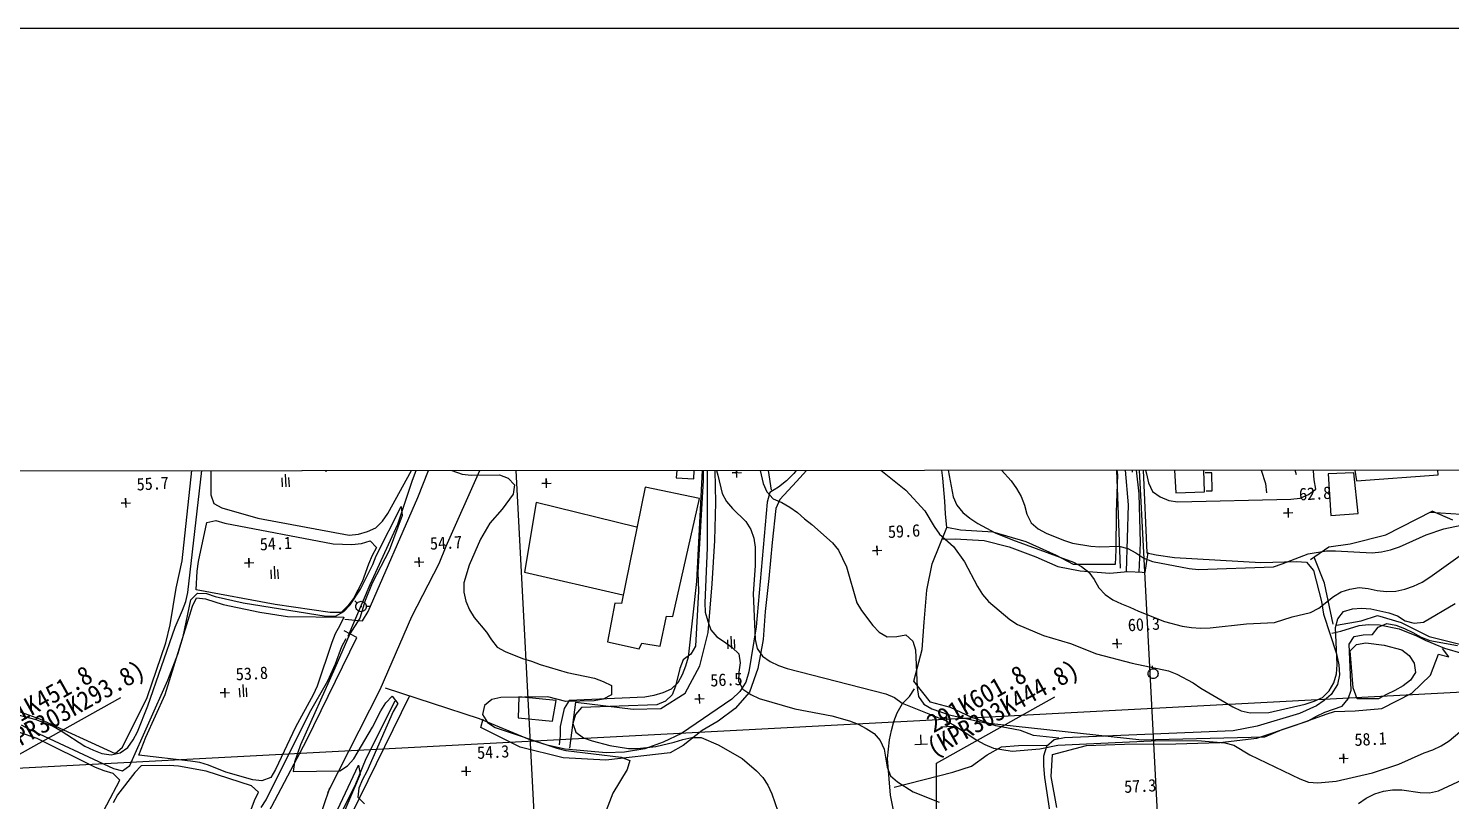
# Model space of a CAD drawing. Header units: millimetres. Extents: x 6886 to 7682, y 1103 to 1810.
# Drawn here: x 7223.5 to 7451.9, y 1495 to 1619.1 of the extents above; entities that cross this region are included whole.
import ezdxf
from ezdxf.xclip import XClip

# ---------------------------------------------------------------- set-up
doc = ezdxf.new("R2010")
doc.units = ezdxf.units.MM
doc.header["$LTSCALE"] = 10
doc.header["$MEASUREMENT"] = 0
doc.header["$XCLIPFRAME"] = 2
doc.layers.add('TX-PAPR', color=2, linetype='Continuous', plot=False)
doc.layers.add('TZ-BASE', color=253, linetype='Continuous')
doc.styles.add('GR', font='GulimChe.ttf')
doc.styles.add('GUL', font='GulimChe.ttf')

# ---------------------------------------------------------------- blocks, each defined once
blk = doc.blocks.new('JD-XHXDCHG6CH')
at = {"layer": 'TZ-BASE', "flags": 128}
for points in [[(251.87, 87.38), (251.87, 103.08), (270.87, 113.71)], [(401.9, 87.46), (401.9, 103.16), (420.9, 113.78)]]:
    blk.add_lwpolyline(points, dxfattribs=at)
at = {"layer": 'TZ-BASE', "style": 'GR'}
for s, p in [('(KPR303K293.8)', (251.37, 103.95)), ('(KPR303K444.8)', (401.4, 104.02)), ('291K451.8', (251.37, 107.85)), ('291K601.8', (401.4, 107.93))]:
    blk.add_text(s, height=3, rotation=29.2159, dxfattribs=at).set_placement(p)
blk = doc.blocks.new('JD-4F4DFDFGR14')
at = {"layer": 'TZ-BASE'}
for p, q in [((330.95, 139.22), (349.4, -210.64)), ((431.09, 139.18), (449.54, -210.69)), ((431.37, 98.83, -20.64), (434.44, 71.45, -20.64)), ((430.42, 96.3, -20.64), (432.73, 69.68, -20.64)), ((318.62, 70.85, -31.48), (325.07, 87.54, -31.48)), ((281.67, 55.56, -29.64), (284.74, 82.64, -29.64)), ((362.93, 73.81, -28.71), (363.39, 84.08, -28.71)), ((375.4, 72, -23.64), (373.84, 82.5, -23.64)), ((280.72, 60.68, -29.64), (283, 81.75, -29.64)), ((323.14, 63, -31.64), (331.02, 80.76, -31.64)), ((364.57, 80.93, -28.64), (363.35, 57.34, -28.64)), ((430.19, 80.39, -21.11), (431.01, 74.48, -21.11)), ((434.86, 81.57, -19.64), (435.72, 61.97, -19.64)), ((317.75, 73.62, -31.64), (319.34, 77.79, -31.64)), ((365.52, 78.7, -26.64), (366.79, 74.43, -26.64)), ((382.2, 78.74, -19.64), (379, 74.71, -19.64)), ((434.31, 78.85, -21.64), (435.67, 74.63, -21.64)), ((440.03, 77.81, -18.31), (440.37, 71.59, -18.31)), ((444.98, 71.73, -18.31), (444.73, 78.15, -18.31)), ((468.62, 78.17, -18.21), (469.41, 73.53, -18.21)), ((482.52, 74.48, -18.21), (482.25, 78.5, -18.21)), ((285.35, 75.74, -29.64), (285.34, 71.28, -29.64)), ((303.89, 74.94, -30.25), (303.81, 76.44, -30.25)), ((313.8, 68.25, -29.64), (318.07, 76.03, -29.64)), ((322.89, 75.55, -29.64), (325.72, 74.61, -29.64)), ((360.23, 75.45, -28.71), (360.08, 73.97, -28.71)), ((364.42, 76.51, -28.64), (364.41, 73.57, -28.64)), ((365.07, 76.14, -27.64), (365.09, 62.75, -27.64)), ((369.86, 74.07, -26.58), (369.78, 75.57, -26.58)), ((369.78, 75.57, -26.58), (369.82, 74.82, -26.58)), ((373.41, 76.01, -25.64), (374.09, 73.09, -25.64)), ((381.7, 75.93, -21.69), (379.43, 73.4, -21.69)), ((391.15, 76.66, -24.64), (396.99, 71.99, -24.64)), ((402.96, 73.95, -21.11), (402.52, 77.22, -21.11)), ((403.46, 76.81, -23.64), (404.58, 70.95, -23.64)), ((410.92, 76.84, -22.64), (413.92, 73.5, -22.64)), ((431.48, 59.49, -21.64), (430.83, 76.93, -21.64)), ((433.42, 74.89, -21.87), (433.34, 76.39, -21.87)), ((453.44, 77.35, -17.64), (454.75, 73.07, -17.64)), ((459.76, 74.46, -20.64), (459.27, 76.01, -20.64)), ((462.49, 75.13, -21.64), (462.64, 76.61, -21.64)), ((296.75, 73.97, -31.65), (296.83, 72.53, -31.65)), ((297.31, 74.57, -31.65), (297.41, 72.56, -31.65)), ((297.98, 72.56, -31.65), (297.9, 74.03, -31.65)), ((315.37, 66.53, -31.64), (317.75, 73.62, -31.64)), ((325.72, 74.61, -29.64), (327.19, 74.41, -29.64)), ((327.19, 74.41, -29.64), (331.71, 74.5, -29.64)), ((331.71, 74.5, -29.64), (333.1, 73.96, -29.64)), ((333.1, 73.96, -29.64), (334.11, 72.86, -29.64)), ((338.51, 73.08, -29.35), (340, 73.16, -29.35)), ((339.26, 73.12, -29.35), (338.51, 73.08, -29.35)), ((339.29, 72.37, -29.35), (339.22, 73.87, -29.35)), ((339.22, 73.87, -29.35), (339.26, 73.12, -29.35)), ((360.08, 73.97, -28.71), (362.93, 73.81, -28.71)), ((364.41, 73.57, -28.64), (363.6, 58.82, -28.64)), ((366.48, 70.05, -28.31), (366.37, 75.3, -28.31)), ((366.79, 74.43, -26.64), (367.47, 71.5, -26.64)), ((369.07, 74.78, -26.58), (370.57, 74.86, -26.58)), ((369.82, 74.82, -26.58), (369.07, 74.78, -26.58)), ((377.81, 73.5, -19.64), (376.51, 72.48, -19.64)), ((379.43, 73.4, -21.69), (376.77, 70.52, -21.69)), ((379, 74.71, -19.64), (377.81, 73.5, -19.64)), ((403.28, 70.23, -21.11), (402.96, 73.95, -21.11)), ((413.92, 73.5, -22.64), (414.79, 72.3, -22.64)), ((431.01, 74.48, -21.11), (430.76, 68.49, -21.11)), ((435.67, 74.63, -21.64), (436, 73.17, -21.64)), ((436, 73.17, -21.64), (436.64, 71.81, -21.64)), ((446.16, 74.81, -18.38), (445.08, 74.78, -18.38)), ((446.2, 71.92, -18.38), (446.16, 74.81, -18.38)), ((462.58, 73.66, -21.64), (462.49, 75.13, -21.64)), ((462.87, 72.2, -21.64), (462.58, 73.66, -21.64)), ((468.97, 74.79, -18.87), (464.86, 74.62, -18.87)), ((464.86, 74.62, -18.87), (465.26, 67.96, -18.87)), ((469.67, 68.24, -18.87), (468.97, 74.79, -18.87)), ((469.41, 73.53, -18.21), (482.52, 74.48, -18.21)), ((285.34, 71.28, -29.64), (285.83, 69.87, -29.64)), ((310.61, 52.54, -31.48), (318.62, 70.85, -31.48)), ((333.91, 71.38, -29.64), (332.12, 68.97, -29.64)), ((334.11, 72.86, -29.64), (333.91, 71.38, -29.64)), ((355.12, 72.49, -23.61), (351.29, 53.82, -23.61)), ((363.82, 70.65, -23.61), (355.12, 72.49, -23.61)), ((367.47, 71.5, -26.64), (368.2, 70.2, -26.64)), ((374.09, 73.09, -25.64), (374.67, 71.73, -25.64)), ((374.67, 71.73, -25.64), (375.69, 70.63, -25.64)), ((375.17, 71.65, -19.64), (374.73, 70.06, -19.64)), ((376.51, 72.48, -19.64), (375.17, 71.65, -19.64)), ((396.99, 71.99, -24.64), (400.04, 68.7, -24.64)), ((404.58, 70.95, -23.64), (405.16, 69.6, -23.64)), ((414.79, 72.3, -22.64), (415.52, 71, -22.64)), ((415.52, 71, -22.64), (416.05, 69.6, -22.64)), ((434.44, 71.45, -20.64), (434.64, 63.56, -20.64)), ((436.64, 71.81, -21.64), (437.84, 70.92, -21.64)), ((437.84, 70.92, -21.64), (439.24, 70.33, -21.64)), ((440.37, 71.59, -18.31), (444.98, 71.73, -18.31)), ((445.22, 71.89, -18.38), (446.2, 71.92, -18.38)), ((454.75, 73.07, -17.64), (454.94, 71.6, -17.64)), ((460.32, 70.74, -21.64), (461.67, 71.33, -21.64)), ((461.67, 71.33, -21.64), (462.87, 72.2, -21.64)), ((270.95, 69.93, -28.98), (272.45, 70, -28.98)), ((271.7, 69.96, -28.98), (270.95, 69.93, -28.98)), ((271.74, 69.22, -28.98), (271.66, 70.71, -28.98)), ((271.66, 70.71, -28.98), (271.7, 69.96, -28.98)), ((285.83, 69.87, -29.64), (287.13, 69.17, -29.64)), ((287.13, 69.17, -29.64), (292.87, 67.54, -29.64)), ((311.9, 61.47, -30.64), (315.92, 69.39, -30.64)), ((315.92, 69.39, -30.64), (316.06, 67.93, -30.64)), ((332.12, 68.97, -29.64), (330.18, 66.7, -29.64)), ((337.59, 70.03, -22.33), (335.73, 58.83, -22.33)), ((353.71, 66.07, -22.33), (337.59, 70.03, -22.33)), ((359.55, 51.73, -23.61), (363.82, 70.65, -23.61)), ((366.33, 63.91, -28.31), (366.48, 70.05, -28.31)), ((368.2, 70.2, -26.64), (369.16, 69.06, -26.64)), ((369.16, 69.06, -26.64), (371.29, 66.96, -26.64)), ((374.73, 70.06, -19.64), (372.95, 50.04, -19.64)), ((376.13, 69.08, -21.69), (375.52, 63.61, -21.69)), ((375.69, 70.63, -25.64), (377.08, 70.04, -25.64)), ((376.77, 70.52, -21.69), (376.13, 69.08, -21.69)), ((377.08, 70.04, -25.64), (378.38, 69.3, -25.64)), ((378.38, 69.3, -25.64), (379.59, 68.4, -25.64)), ((400.04, 68.7, -24.64), (401.54, 66.15, -24.64)), ((403.39, 68.22, -21.11), (403.28, 70.23, -21.11)), ((405.16, 69.6, -23.64), (406.13, 68.45, -23.64)), ((416.05, 69.6, -22.64), (416.44, 68.14, -22.64)), ((432.73, 69.68, -20.64), (432.38, 58.97, -20.64)), ((439.24, 70.33, -21.64), (440.71, 70.13, -21.64)), ((440.71, 70.13, -21.64), (458.85, 70.55, -21.64)), ((458.47, 67.63, -21.82), (458.39, 69.13, -21.82)), ((458.39, 69.13, -21.82), (458.43, 68.38, -21.82)), ((458.85, 70.55, -21.64), (460.32, 70.74, -21.64)), ((474.09, 64.85, -21.84), (481.53, 68.66, -21.84)), ((484.86, 67.2, -24.02), (481.53, 68.66, -24.02)), ((283.38, 60.57, -30.64), (284.7, 66.84, -30.64)), ((284.7, 66.84, -30.64), (286.16, 67.13, -30.64)), ((286.16, 67.13, -30.64), (287.6, 66.69, -30.64)), ((287.6, 66.69, -30.64), (305.02, 63.41, -30.64)), ((292.87, 67.54, -29.64), (307.58, 64.76, -29.64)), ((310.92, 56.87, -31.64), (315.37, 66.53, -31.64)), ((311.86, 65.98, -29.64), (312.9, 67.04, -29.64)), ((312.9, 67.04, -29.64), (313.8, 68.25, -29.64)), ((316.06, 67.93, -30.64), (313.98, 62.32, -30.64)), ((330.18, 66.7, -29.64), (329.39, 65.45, -29.64)), ((371.29, 66.96, -26.64), (372.07, 65.71, -26.64)), ((379.59, 68.4, -25.64), (380.7, 67.41, -25.64)), ((380.7, 67.41, -25.64), (381.9, 66.51, -25.64)), ((381.9, 66.51, -25.64), (385.23, 63.53, -25.64)), ((403.6, 66.02, -21.11), (403.39, 68.22, -21.11)), ((406.13, 68.45, -23.64), (407.29, 67.51, -23.64)), ((407.29, 67.51, -23.64), (408.54, 66.66, -23.64)), ((408.54, 66.66, -23.64), (411.33, 65.18, -23.64)), ((416.44, 68.14, -22.64), (417.12, 66.78, -22.64)), ((417.12, 66.78, -22.64), (418.23, 65.79, -22.64)), ((430.76, 68.49, -21.11), (430.7, 62.4, -21.11)), ((457.68, 68.34, -21.82), (459.18, 68.42, -21.82)), ((458.43, 68.38, -21.82), (457.68, 68.34, -21.82)), ((465.26, 67.96, -18.87), (469.67, 68.24, -18.87)), ((481.24, 68.46, -21.64), (499.68, 67.32, -21.64)), ((483.39, 65.78, -22.64), (489.23, 67.04, -22.64)), ((307.58, 64.76, -29.64), (309.04, 64.96, -29.64)), ((309.04, 64.96, -29.64), (310.5, 65.35, -29.64)), ((310.5, 65.35, -29.64), (311.86, 65.98, -29.64)), ((328.69, 64.15, -29.64), (326.86, 59.97, -29.64)), ((329.39, 65.45, -29.64), (328.69, 64.15, -29.64)), ((372.07, 65.71, -26.64), (372.55, 64.31, -26.64)), ((372.55, 64.31, -26.64), (372.79, 62.84, -26.64)), ((401.24, 60.15, -25.35), (403.6, 66.02, -25.35)), ((401.54, 66.15, -24.64), (402.41, 64.95, -24.64)), ((402.41, 64.95, -24.64), (404.63, 62.96, -24.64)), ((402.83, 64.13, -24.19), (404.89, 64.19, -24.19)), ((405.78, 65.59, -21.11), (403.6, 66.02, -21.11)), ((404.89, 64.19, -24.19), (409.56, 63.95, -24.19)), ((411.04, 65.27, -21.11), (405.78, 65.59, -21.11)), ((416.33, 63.72, -21.11), (411.04, 65.27, -21.11)), ((411.33, 65.18, -23.64), (414.12, 64.04, -23.64)), ((414.12, 64.04, -23.64), (423.9, 60.42, -23.64)), ((418.23, 65.79, -22.64), (419.53, 65.09, -22.64)), ((419.53, 65.09, -22.64), (422.31, 63.96, -22.64)), ((468.35, 63.39, -21.84), (474.09, 64.85, -21.84)), ((476.27, 62.9, -22.64), (480.57, 64.86, -22.64)), ((480.57, 64.86, -22.64), (483.39, 65.78, -22.64)), ((305.02, 63.41, -30.64), (307.97, 63.3, -30.64)), ((307.97, 63.3, -30.64), (309.53, 63.45, -30.64)), ((309.53, 63.45, -30.64), (310.94, 63.89, -30.64)), ((310.94, 63.89, -30.64), (311.96, 62.79, -30.64)), ((313.98, 62.32, -30.64), (311.25, 57.08, -30.64)), ((311.96, 62.79, -30.64), (311.26, 61.5, -30.64)), ((322.05, 60.21, -31.64), (323.14, 63, -31.64)), ((365.09, 62.75, -27.64), (364.69, 53.9, -27.64)), ((365.86, 56.98, -28.31), (366.33, 63.91, -28.31)), ((372.79, 62.84, -26.64), (372.79, 59.85, -26.64)), ((375.52, 63.61, -21.69), (375.01, 57.81, -21.69)), ((385.23, 63.53, -25.64), (386.2, 62.38, -25.64)), ((386.2, 62.38, -25.64), (387.47, 59.67, -25.64)), ((391.64, 62.29, -25.08), (393.14, 62.37, -25.08)), ((392.39, 62.33, -25.08), (391.64, 62.29, -25.08)), ((392.43, 61.58, -25.08), (392.35, 63.08, -25.08)), ((392.35, 63.08, -25.08), (392.39, 62.33, -25.08)), ((404.63, 62.96, -24.64), (406.43, 60.51, -24.64)), ((409.56, 63.95, -24.19), (413.61, 62.9, -24.19)), ((413.61, 62.9, -24.19), (417.88, 61.31, -24.19)), ((421.21, 61.52, -21.11), (416.33, 63.72, -21.11)), ((422.31, 63.96, -22.64), (423.75, 63.51, -22.64)), ((423.75, 63.51, -22.64), (426.71, 63.01, -22.64)), ((426.71, 63.01, -22.64), (428.18, 62.91, -22.64)), ((428.18, 62.91, -22.64), (431.22, 63.01, -22.64)), ((430.7, 62.4, -21.11), (430.63, 60.05, -21.11)), ((431.22, 63.01, -22.64), (432.66, 62.66, -22.64)), ((432.66, 62.66, -22.64), (433.95, 61.92, -22.64)), ((433.95, 61.92, -22.64), (435.21, 61.07, -22.64)), ((434.64, 63.56, -20.64), (434.44, 58.84, -20.64)), ((435.43, 58.78, -24.19), (435.92, 61.98, -24.19)), ((435.72, 61.97, -19.64), (437.2, 61.63, -19.64)), ((457.46, 60.15, -22.64), (461.63, 61.76, -22.64)), ((461.63, 61.76, -22.64), (464.56, 62.24, -22.64)), ((462, 60.89, -21.84), (464.93, 62.89, -21.84)), ((464.56, 62.24, -22.64), (466.03, 62.24, -22.64)), ((464.93, 62.89, -21.84), (468.35, 63.39, -21.84)), ((466.03, 62.24, -22.64), (471.93, 61.93, -22.64)), ((471.93, 61.93, -22.64), (473.4, 62.08, -22.64)), ((473.4, 62.08, -22.64), (474.86, 62.42, -22.64)), ((474.86, 62.42, -22.64), (476.27, 62.9, -22.64)), ((279.78, 56.29, -29.64), (280.72, 60.68, -29.64)), ((283.13, 58.99, -30.64), (283.38, 60.57, -30.64)), ((290.73, 60.29, -30.55), (292.23, 60.37, -30.55)), ((291.48, 60.33, -30.55), (290.73, 60.29, -30.55)), ((291.52, 59.58, -30.55), (291.44, 61.08, -30.55)), ((291.44, 61.08, -30.55), (291.48, 60.33, -30.55)), ((295.51, 59.79, -31.65), (295.62, 57.78, -31.65)), ((309.37, 56.09, -30.64), (311.36, 60.08, -30.64)), ((310.67, 60.1, -30.64), (309.63, 57.27, -30.64)), ((311.26, 61.5, -30.64), (310.67, 60.1, -30.64)), ((311.36, 60.08, -30.64), (311.9, 61.47, -30.64)), ((317.61, 51.69, -31.64), (322.05, 60.21, -31.64)), ((318.05, 60.42, -29.94), (319.55, 60.5, -29.94)), ((318.8, 60.46, -29.94), (318.05, 60.42, -29.94)), ((318.84, 59.71, -29.94), (318.76, 61.2, -29.94)), ((318.76, 61.2, -29.94), (318.8, 60.46, -29.94)), ((326.86, 59.97, -29.64), (325.97, 57.1, -29.64)), ((372.79, 59.85, -26.64), (372.44, 55.42, -26.64)), ((387.47, 59.67, -25.64), (389.12, 53.93, -25.64)), ((400.39, 55.96, -25.35), (401.24, 60.15, -25.35)), ((406.43, 60.51, -24.64), (408.51, 56.51, -24.64)), ((417.88, 61.31, -24.19), (421.41, 59.76, -24.19)), ((423.91, 60.08, -21.11), (421.21, 61.52, -21.11)), ((421.41, 59.76, -24.19), (425.02, 59.04, -24.19)), ((423.9, 60.42, -23.64), (425.19, 59.73, -23.64)), ((430.63, 60.05, -21.11), (423.91, 60.08, -21.11)), ((425.19, 59.73, -23.64), (426.4, 58.83, -23.64)), ((435.21, 61.07, -22.64), (436.6, 60.53, -22.64)), ((436.6, 60.53, -22.64), (442.52, 59.44, -22.64)), ((437.2, 61.63, -19.64), (440.16, 61.18, -19.64)), ((440.16, 61.18, -19.64), (454.02, 60.39, -19.64)), ((442.52, 59.44, -22.64), (444, 59.29, -22.64)), ((444, 59.29, -22.64), (456.05, 59.67, -22.64)), ((454.02, 60.39, -19.64), (459.76, 60.57, -19.64)), ((456.05, 59.67, -22.64), (457.46, 60.15, -22.64)), ((459.76, 60.57, -19.64), (461.33, 60.42, -19.64)), ((461.33, 60.42, -19.64), (462.5, 59.09, -19.64)), ((464.23, 57.08, -24.02), (462.58, 61.25, -24.02)), ((481.18, 58.01, -23.64), (486.02, 61.49, -23.64)), ((282.98, 55.99, -30.64), (283.13, 58.99, -30.64)), ((294.96, 59.2, -31.65), (295.03, 57.75, -31.65)), ((296.19, 57.79, -31.65), (296.11, 59.26, -31.65)), ((309.63, 57.27, -30.64), (308.98, 55.93, -30.64)), ((335.73, 58.83, -22.33), (351.54, 55.21, -22.33)), ((363.35, 57.34, -28.64), (362.02, 45.18, -28.64)), ((363.6, 58.82, -28.64), (363.69, 55.78, -28.64)), ((375.01, 57.81, -21.69), (374.39, 52.49, -21.69)), ((425.02, 59.04, -24.19), (429.74, 58.69, -24.19)), ((426.4, 58.83, -23.64), (427.27, 57.64, -23.64)), ((427.27, 57.64, -23.64), (428, 56.33, -23.64)), ((429.74, 58.69, -24.19), (432.63, 58.93, -24.19)), ((432.63, 58.93, -24.19), (434.94, 58.81, -24.19)), ((434.94, 58.81, -24.19), (435.43, 58.78, -24.19)), ((462.5, 59.09, -19.64), (463.74, 54.12, -19.64)), ((478.57, 56.6, -23.64), (479.93, 57.23, -23.64)), ((479.93, 57.23, -23.64), (481.18, 58.01, -23.64)), ((278.79, 50.37, -29.64), (279.78, 56.29, -29.64)), ((281.32, 54.13, -29.64), (281.67, 55.56, -29.64)), ((282.15, 54.4, -30.64), (283.19, 55.46, -30.64)), ((295.66, 53.64, -30.64), (282.98, 55.99, -30.64)), ((283.19, 55.46, -30.64), (284.67, 55.41, -30.64)), ((284.67, 55.41, -30.64), (286.06, 54.91, -30.64)), ((286.06, 54.91, -30.64), (290.55, 53.93, -30.64)), ((307.4, 48.57, -31.64), (310.92, 56.87, -31.64)), ((307.73, 53.58, -30.64), (309.37, 56.09, -30.64)), ((308.98, 55.93, -30.64), (308.24, 54.63, -30.64)), ((311.25, 57.08, -30.64), (310.16, 54.3, -30.64)), ((325.97, 57.1, -29.64), (325.97, 55.63, -29.64)), ((325.97, 55.63, -29.64), (326.31, 54.17, -29.64)), ((363.69, 55.78, -28.64), (363.19, 46.94, -28.64)), ((365.23, 49.16, -28.31), (365.86, 56.98, -28.31)), ((372.44, 55.42, -26.64), (372.77, 48.02, -26.64)), ((399.91, 50.79, -25.35), (400.39, 55.96, -25.35)), ((408.51, 56.51, -24.64), (409.29, 55.25, -24.64)), ((409.29, 55.25, -24.64), (410.26, 54.11, -24.64)), ((428, 56.33, -23.64), (429.01, 55.24, -23.64)), ((429.01, 55.24, -23.64), (430.27, 54.39, -23.64)), ((463.33, 53.03, -23.64), (465.67, 54.92, -23.64)), ((465.66, 50.5, -24.02), (464.23, 57.08, -24.02)), ((465.67, 54.92, -23.64), (466.92, 55.69, -23.64)), ((466.92, 55.69, -23.64), (468.33, 56.13, -23.64)), ((468.33, 56.13, -23.64), (469.8, 56.37, -23.64)), ((469.8, 56.37, -23.64), (471.27, 56.22, -23.64)), ((471.27, 56.22, -23.64), (472.71, 55.87, -23.64)), ((472.71, 55.87, -23.64), (474.18, 55.73, -23.64)), ((474.18, 55.73, -23.64), (475.7, 55.77, -23.64)), ((475.7, 55.77, -23.64), (477.17, 56.11, -23.64)), ((477.17, 56.11, -23.64), (478.57, 56.6, -23.64)), ((278.01, 39.16, -30.64), (282.38, 53.37, -30.64)), ((279.59, 50, -29.64), (280.82, 52.74, -29.64)), ((280.82, 52.74, -29.64), (281.32, 54.13, -29.64)), ((280.91, 48.52, -30.64), (282.15, 54.4, -30.64)), ((282.38, 53.37, -30.64), (283.02, 54.72, -30.64)), ((283.02, 54.72, -30.64), (284.5, 54.57, -30.64)), ((284.5, 54.57, -30.64), (287.32, 53.63, -30.64)), ((287.32, 53.63, -30.64), (293.2, 52.39, -30.64)), ((290.55, 53.93, -30.64), (303.87, 51.74, -30.64)), ((304.53, 52.35, -30.64), (295.66, 53.64, -30.64)), ((307.35, 53.42, -30.64), (306.3, 52.36, -30.64)), ((306.69, 52.52, -30.64), (307.73, 53.58, -30.64)), ((308.24, 54.63, -30.64), (307.35, 53.42, -30.64)), ((308.46, 54.24, -30.13), (308.85, 53.87, -30.13)), ((310.16, 54.3, -30.64), (309.27, 51.42, -30.64)), ((309.37, 53.31, -30.13), (309.57, 53.3, -30.13)), ((309.48, 53.39, -30.13), (309.49, 53.23, -30.13)), ((309.73, 51.04, -31.48), (310.61, 52.54, -31.48)), ((310.32, 53.36, -30.13), (310.99, 53.37, -30.13)), ((326.31, 54.17, -29.64), (326.89, 52.81, -29.64)), ((326.89, 52.81, -29.64), (327.67, 51.56, -29.64)), ((350.26, 53.84, -23.61), (349.08, 47.62, -23.61)), ((351.29, 53.82, -23.61), (350.26, 53.84, -23.61)), ((364.69, 53.9, -27.64), (364.78, 52.43, -27.64)), ((389.12, 53.93, -25.64), (389.89, 52.68, -25.64)), ((389.89, 52.68, -25.64), (391.69, 50.29, -25.64)), ((410.26, 54.11, -24.64), (413.68, 51.22, -24.64)), ((430.27, 54.39, -23.64), (431.61, 53.75, -23.64)), ((431.61, 53.75, -23.64), (433, 53.2, -23.64)), ((433, 53.2, -23.64), (434.35, 52.56, -23.64)), ((434.35, 52.56, -23.64), (438.52, 50.92, -23.64)), ((461.98, 52.35, -23.64), (463.33, 53.03, -23.64)), ((463.74, 54.12, -19.64), (464.1, 52.07, -19.64)), ((467.32, 52.52, -24.64), (468.73, 52.95, -24.64)), ((468.73, 52.95, -24.64), (470.2, 53.05, -24.64)), ((470.2, 53.05, -24.64), (471.67, 52.95, -24.64)), ((471.67, 52.95, -24.64), (474.59, 52.3, -24.64)), ((480.13, 50.81, -24.64), (485.23, 53.82, -24.64)), ((699.99, 50.79), (0.01, 13.87)), ((278.09, 47.5, -29.64), (278.79, 50.37, -29.64)), ((293.2, 52.39, -30.64), (297.64, 51.69, -30.64)), ((297.64, 51.69, -30.64), (306.72, 51.59, -30.64)), ((303.87, 51.74, -30.64), (305.39, 51.79, -30.64)), ((306.3, 52.36, -30.64), (304.53, 52.35, -30.64)), ((305.39, 51.79, -30.64), (306.69, 52.52, -30.64)), ((306.72, 51.59, -30.64), (306.07, 50.24, -30.64)), ((306.87, 51.3, -31.48), (309.73, 51.04, -31.48)), ((309.27, 51.42, -30.64), (307.68, 48.92, -30.64)), ((312.53, 40, -31.64), (317.61, 51.69, -31.64)), ((327.67, 51.56, -29.64), (329.61, 49.22, -29.64)), ((357.54, 46.96, -23.61), (358.52, 51.74, -23.61)), ((358.52, 51.74, -23.61), (359.55, 51.73, -23.61)), ((364.78, 52.43, -27.64), (365.17, 50.97, -27.64)), ((365.17, 50.97, -27.64), (365.66, 49.57, -27.64)), ((374.39, 52.49, -21.69), (374.09, 48.02, -21.69)), ((391.69, 50.29, -25.64), (392.7, 49.19, -25.64)), ((399.61, 46.41, -25.35), (399.91, 50.79, -25.35)), ((413.68, 51.22, -24.64), (414.94, 50.43, -24.64)), ((414.94, 50.43, -24.64), (419.11, 48.65, -24.64)), ((438.52, 50.92, -23.64), (441.39, 50.18, -23.64)), ((445.86, 49.88, -23.64), (451.73, 50.51, -23.64)), ((451.73, 50.51, -23.64), (456.24, 50.74, -23.64)), ((456.24, 50.74, -23.64), (459.05, 51.67, -23.64)), ((459.05, 51.67, -23.64), (461.98, 52.35, -23.64)), ((464.1, 52.07, -19.64), (466.16, 45.71, -19.64)), ((466.03, 49.92, -24.64), (466.37, 51.36, -24.64)), ((466.16, 50.32, -24.02), (470.16, 51.04, -24.02)), ((466.37, 51.36, -24.64), (467.32, 52.52, -24.64)), ((469.84, 50.24, -22.64), (471.31, 50.43, -22.64)), ((470.16, 51.04, -24.02), (472.78, 51.9, -24.02)), ((471.31, 50.43, -22.64), (473.08, 50.39, -22.64)), ((472.78, 51.9, -24.02), (476.55, 50.75, -24.02)), ((472.89, 49.99, -25.64), (474.25, 50.58, -25.64)), ((473.08, 50.39, -22.64), (476.24, 49.71, -22.64)), ((474.25, 50.58, -25.64), (475.73, 50.33, -25.64)), ((474.59, 52.3, -24.64), (475.98, 51.81, -24.64)), ((475.73, 50.33, -25.64), (477.12, 49.78, -25.64)), ((475.98, 51.81, -24.64), (477.23, 51.01, -24.64)), ((476.55, 50.75, -24.02), (481.04, 48.48, -24.02)), ((477.23, 51.01, -24.64), (478.66, 50.62, -24.64)), ((478.66, 50.62, -24.64), (480.13, 50.81, -24.64)), ((275.23, 37.35, -29.64), (279.59, 50, -29.64)), ((280.07, 45.65, -30.64), (280.91, 48.52, -30.64)), ((300.76, 31.87, -31.48), (308.78, 48.32, -31.48)), ((305.33, 48.94, -30.64), (304.78, 47.55, -30.64)), ((307.68, 48.92, -30.64), (305.26, 43.4, -30.64)), ((306.07, 50.24, -30.64), (305.33, 48.94, -30.64)), ((306.38, 46.87, -31.64), (307.07, 48.16, -31.64)), ((308.78, 48.32, -31.48), (306.74, 49.43, -31.48)), ((329.61, 49.22, -29.64), (330.43, 47.97, -29.64)), ((363.88, 43.77, -28.31), (365.23, 49.16, -28.31)), ((365.66, 49.57, -27.64), (366.62, 48.42, -27.64)), ((366.62, 48.42, -27.64), (367.88, 47.62, -27.64)), ((368.87, 48.56, -27.19), (368.98, 46.55, -27.19)), ((369.54, 46.55, -27.19), (369.47, 48.02, -27.19)), ((372.95, 50.04, -19.64), (371.76, 42.84, -19.64)), ((372.77, 48.02, -26.64), (373.11, 46.56, -26.64)), ((374.09, 48.02, -21.69), (373.21, 43.38, -21.69)), ((392.7, 49.19, -25.64), (394, 48.44, -25.64)), ((394, 48.44, -25.64), (395.52, 48.49, -25.64)), ((395.52, 48.49, -25.64), (396.98, 48.74, -25.64)), ((396.98, 48.74, -25.64), (398.09, 47.74, -25.64)), ((419.11, 48.65, -24.64), (423.42, 47.36, -24.64)), ((430.97, 46.6, -24.37), (430.89, 48.1, -24.37)), ((430.89, 48.1, -24.37), (430.93, 47.35, -24.37)), ((441.39, 50.18, -23.64), (442.87, 49.93, -23.64)), ((442.87, 49.93, -23.64), (444.34, 49.83, -23.64)), ((444.34, 49.83, -23.64), (445.86, 49.88, -23.64)), ((465.42, 49.02, -22.64), (466.88, 49.36, -22.64)), ((466.26, 44, -24.64), (466.03, 49.92, -24.64)), ((466.88, 49.36, -22.64), (469.84, 50.24, -22.64)), ((468.22, 47.25, -25.64), (469.02, 48.5, -25.64)), ((469.02, 48.5, -25.64), (470.48, 48.74, -25.64)), ((470.48, 48.74, -25.64), (471.95, 48.83, -25.64)), ((471.95, 48.83, -25.64), (472.89, 49.99, -25.64)), ((476.24, 49.71, -22.64), (479.02, 48.62, -22.64)), ((477.12, 49.78, -25.64), (478.46, 49.14, -25.64)), ((478.46, 49.14, -25.64), (479.76, 48.39, -25.64)), ((479.02, 48.62, -22.64), (480.42, 47.92, -22.64)), ((479.76, 48.39, -25.64), (481.15, 47.85, -25.64)), ((481.04, 48.48, -24.02), (486.18, 47.22, -24.02)), ((275.13, 38.72, -29.64), (278.09, 47.5, -29.64)), ((304.78, 47.55, -30.64), (302.4, 40.51, -30.64)), ((305.38, 44.09, -31.64), (306.38, 46.87, -31.64)), ((330.43, 47.97, -29.64), (331.35, 46.77, -29.64)), ((331.35, 46.77, -29.64), (332.65, 46.07, -29.64)), ((332.65, 46.07, -29.64), (335.43, 44.98, -29.64)), ((349.08, 47.62, -23.61), (354.17, 46.51, -23.61)), ((354.17, 46.51, -23.61), (354.59, 47.45, -23.61)), ((354.59, 47.45, -23.61), (357.54, 46.96, -23.61)), ((363.19, 46.94, -28.64), (362.44, 45.64, -28.64)), ((367.88, 47.62, -27.64), (369.08, 46.73, -27.64)), ((368.32, 47.96, -27.19), (368.39, 46.52, -27.19)), ((369.08, 46.73, -27.64), (370.19, 45.73, -27.64)), ((370.19, 45.73, -27.64), (370.39, 44.27, -27.64)), ((373.11, 46.56, -26.64), (373.98, 45.36, -26.64)), ((398.09, 47.74, -25.64), (398.53, 46.33, -25.64)), ((398.25, 41.32, -25.35), (399.61, 46.41, -25.35)), ((398.53, 46.33, -25.64), (398.82, 40.31, -25.64)), ((423.42, 47.36, -24.64), (427.6, 45.72, -24.64)), ((427.6, 45.72, -24.64), (433.33, 44.24, -24.64)), ((430.18, 47.31, -24.37), (431.68, 47.39, -24.37)), ((430.93, 47.35, -24.37), (430.18, 47.31, -24.37)), ((466.16, 45.71, -19.64), (466.56, 43.96, -19.64)), ((468.55, 39.85, -25.64), (468.22, 47.25, -25.64)), ((468.35, 46.17, -26.64), (469.4, 47.23, -26.64)), ((468.83, 40.25, -26.64), (468.35, 46.17, -26.64)), ((469.4, 47.23, -26.64), (470.86, 47.48, -26.64)), ((470.86, 47.48, -26.64), (473.82, 47.08, -26.64)), ((473.82, 47.08, -26.64), (476.69, 46.38, -26.64)), ((476.69, 46.38, -26.64), (477.84, 45.44, -26.64)), ((480.42, 47.92, -22.64), (483.5, 46.6, -22.64)), ((481.15, 47.85, -25.64), (485.6, 47.06, -25.64)), ((484.23, 45.25, -27.43), (483.21, 46.59, -27.43)), ((483.5, 46.6, -22.64), (486.47, 45.76, -22.64)), ((278.43, 41.48, -30.64), (280.07, 45.65, -30.64)), ((304.14, 41.35, -31.64), (305.38, 44.09, -31.64)), ((335.43, 44.98, -29.64), (336.87, 44.54, -29.64)), ((336.87, 44.54, -29.64), (338.26, 43.99, -29.64)), ((338.26, 43.99, -29.64), (342.57, 42.71, -29.64)), ((361.24, 44.77, -28.64), (360.7, 43.37, -28.64)), ((361.62, 43.75, -28.64), (361.07, 42.36, -28.64)), ((362.44, 45.64, -28.64), (361.24, 44.77, -28.64)), ((361.56, 39.38, -28.31), (363.88, 43.77, -28.31)), ((362.02, 45.18, -28.64), (361.62, 43.75, -28.64)), ((370.39, 44.27, -27.64), (370.14, 42.79, -27.64)), ((373.98, 45.36, -26.64), (375.19, 44.47, -26.64)), ((375.19, 44.47, -26.64), (376.53, 43.82, -26.64)), ((376.53, 43.82, -26.64), (377.92, 43.33, -26.64)), ((433.33, 44.24, -24.64), (439.16, 43, -24.64)), ((436.68, 43.29, -24.44), (436.63, 43.81, -24.44)), ((466.16, 42.52, -24.64), (466.26, 44, -24.64)), ((466.56, 43.96, -19.64), (466.66, 42.34, -19.64)), ((477.84, 45.44, -26.64), (478.67, 44.19, -26.64)), ((478.67, 44.19, -26.64), (478.86, 42.72, -26.64)), ((481.28, 42.26, -27.43), (482.55, 45.64, -27.43)), ((482.55, 45.64, -27.43), (484.23, 45.25, -27.43)), ((272.34, 27.79, -30.64), (278.43, 41.48, -30.64)), ((305.26, 43.4, -30.64), (299.76, 31.11, -30.64)), ((301.21, 36.21, -31.64), (304.14, 41.35, -31.64)), ((342.57, 42.71, -29.64), (346.96, 41.81, -29.64)), ((346.96, 41.81, -29.64), (348.35, 41.27, -29.64)), ((348.35, 41.27, -29.64), (349.7, 40.62, -29.64)), ((360.7, 43.37, -28.64), (360, 40.51, -28.64)), ((361.07, 42.36, -28.64), (360.38, 41.06, -28.64)), ((370.14, 42.79, -27.64), (370.09, 41.32, -27.64)), ((370.09, 41.32, -27.64), (370.81, 40.01, -27.64)), ((371.27, 41.16, -19.64), (370.33, 39.66, -19.64)), ((371.76, 42.84, -19.64), (371.27, 41.16, -19.64)), ((373.21, 43.38, -21.69), (371.86, 39.56, -21.69)), ((377.92, 43.33, -26.64), (393.8, 39.31, -26.64)), ((400.95, 37.97, -25.2), (398.25, 41.32, -25.2)), ((439.16, 43, -24.64), (440.55, 42.45, -24.64)), ((440.55, 42.45, -24.64), (443.15, 41.06, -24.64)), ((465.72, 41.08, -24.64), (466.16, 42.52, -24.64)), ((466.66, 42.34, -19.64), (466.36, 40.76, -19.64)), ((478.07, 41.47, -26.64), (476.87, 40.55, -26.64)), ((478.86, 42.72, -26.64), (478.07, 41.47, -26.64)), ((478.28, 39.37, -27.43), (481.28, 42.26, -27.43)), ((274.89, 32.34, -30.64), (278.01, 39.16, -30.64)), ((286.87, 39.42, -30.79), (288.37, 39.5, -30.79)), ((287.62, 39.46, -30.79), (286.87, 39.42, -30.79)), ((287.66, 38.71, -30.79), (287.58, 40.21, -30.79)), ((287.58, 40.21, -30.79), (287.62, 39.46, -30.79)), ((289.91, 40.2, -31.65), (289.99, 38.75, -31.65)), ((290.47, 40.79, -31.65), (290.58, 38.78, -31.65)), ((291.14, 38.79, -31.65), (291.06, 40.26, -31.65)), ((301.81, 39.12, -30.64), (298.93, 33.93, -30.64)), ((302.4, 40.51, -30.64), (301.81, 39.12, -30.64)), ((304.15, 23.44, -31.64), (312.53, 40, -31.64)), ((317.26, 38.95, -30.05), (305.19, 14.4, -30.05)), ((328.48, 35.25, -29.07), (313.4, 40.22, -29.07)), ((313.48, 37.82, -30.64), (314.47, 38.93, -30.64)), ((314.47, 38.93, -30.64), (315.4, 37.73, -30.64)), ((349.69, 39.15, -29.64), (348.39, 38.42, -29.64)), ((349.7, 40.62, -29.64), (349.69, 39.15, -29.64)), ((356.52, 39.02, -28.64), (355.06, 38.73, -28.64)), ((357.93, 39.46, -28.64), (356.52, 39.02, -28.64)), ((357.61, 36.95, -28.31), (361.56, 39.38, -28.31)), ((359.28, 40.04, -28.64), (357.93, 39.46, -28.64)), ((359.46, 39.12, -28.64), (358.36, 38.1, -28.64)), ((360.38, 41.06, -28.64), (359.28, 40.04, -28.64)), ((360, 40.51, -28.64), (359.46, 39.12, -28.64)), ((363.88, 37.72, -28.15), (363.81, 39.22, -28.15)), ((363.81, 39.22, -28.15), (363.85, 38.47, -28.15)), ((370.33, 39.66, -19.64), (369.05, 38.44, -19.64)), ((371.86, 39.56, -21.69), (369.59, 36.93, -21.69)), ((370.81, 40.01, -27.64), (372.07, 39.17, -27.64)), ((372.07, 39.17, -27.64), (373.41, 38.52, -27.64)), ((393.8, 39.31, -26.64), (395.19, 38.67, -26.64)), ((396.45, 37.73, -30.64), (397.59, 38.84, -30.64)), ((397.59, 38.84, -30.64), (398.38, 40.1, -30.64)), ((398.82, 40.31, -25.64), (399.01, 38.84, -25.64)), ((399.01, 38.84, -25.64), (399.88, 37.64, -25.64)), ((443.15, 41.06, -24.64), (444.4, 40.22, -24.64)), ((444.4, 40.22, -24.64), (449.5, 37.19, -24.64)), ((463.93, 38.72, -24.64), (465.02, 39.79, -24.64)), ((465.34, 39.16, -19.64), (464.19, 38.19, -19.64)), ((465.02, 39.79, -24.64), (465.72, 41.08, -24.64)), ((466.36, 40.76, -19.64), (465.34, 39.16, -19.64)), ((468.06, 38.46, -25.64), (468.55, 39.85, -25.64)), ((469.48, 38.5, -26.64), (468.83, 40.25, -26.64)), ((474.21, 39.19, -26.64), (472.91, 38.46, -26.64)), ((473.45, 36.91, -27.43), (478.28, 39.37, -27.43)), ((475.57, 39.82, -26.64), (474.21, 39.19, -26.64)), ((476.87, 40.55, -26.64), (475.57, 39.82, -26.64)), ((251.92, 37.4, -29.64), (257.82, 35.28, -29.64)), ((271.17, 30.7, -29.64), (275.13, 38.72, -29.64)), ((273.59, 33.18, -29.64), (275.23, 37.35, -29.64)), ((310.28, 28.89, -31.64), (314.94, 38.16, -31.64)), ((311.34, 33.92, -30.64), (312.68, 36.57, -30.64)), ((312.68, 36.57, -30.64), (313.48, 37.82, -30.64)), ((315.4, 37.73, -30.64), (314.65, 36.43, -30.64)), ((329.29, 37.43, -29.64), (328.99, 35.95, -29.64)), ((330.49, 38.35, -29.64), (329.29, 37.43, -29.64)), ((331.95, 38.69, -29.64), (330.49, 38.35, -29.64)), ((339.5, 38.83, -29.64), (331.95, 38.69, -29.64)), ((334.84, 38.78, -27.14), (334.7, 35.44, -27.14)), ((340.8, 38.19, -27.14), (334.84, 38.78, -27.14)), ((342.37, 38.04, -29.64), (339.5, 38.83, -29.64)), ((340.21, 34.88, -27.14), (340.8, 38.19, -27.14)), ((342.11, 36.95, -28.64), (341.47, 34.04, -28.64)), ((342.9, 38.2, -28.64), (342.11, 36.95, -28.64)), ((346.93, 38.18, -29.64), (342.37, 38.04, -29.64)), ((355.06, 38.73, -28.64), (342.9, 38.2, -28.64)), ((343, 30.55, -28.31), (343.99, 37.94, -28.31)), ((344.9, 37.09, -28.64), (343.91, 35.98, -28.64)), ((343.99, 37.94, -28.31), (353.2, 36.81, -28.31)), ((357.01, 37.52, -28.64), (344.9, 37.09, -28.64)), ((348.39, 38.42, -29.64), (346.93, 38.18, -29.64)), ((353.2, 36.81, -28.31), (357.61, 36.95, -28.31)), ((358.36, 38.1, -28.64), (357.01, 37.52, -28.64)), ((369.05, 38.44, -19.64), (360.93, 32.93, -19.64)), ((363.1, 38.43, -28.15), (364.59, 38.51, -28.15)), ((363.85, 38.47, -28.15), (363.1, 38.43, -28.15)), ((369.59, 36.93, -21.69), (366.85, 34.88, -21.69)), ((373.41, 38.52, -27.64), (379.15, 36.89, -27.64)), ((379.15, 36.89, -27.64), (385.08, 35.75, -27.64)), ((395.19, 38.67, -26.64), (396.4, 37.78, -26.64)), ((395.61, 36.23, -30.64), (396.45, 37.73, -30.64)), ((396.4, 37.78, -26.64), (403.35, 35, -26.64)), ((399.88, 37.64, -25.64), (401.18, 36.9, -25.64)), ((404.17, 37.09, -25.2), (400.95, 37.97, -25.2)), ((401.18, 36.9, -25.64), (403.96, 35.9, -25.64)), ((407.61, 35.48, -25.2), (404.17, 37.09, -25.2)), ((449.5, 37.19, -24.64), (450.85, 36.54, -24.64)), ((455.32, 36.29, -24.64), (461.16, 37.65, -24.64)), ((462.94, 37.37, -19.64), (460.23, 36.1, -19.64)), ((461.16, 37.65, -24.64), (462.57, 38.09, -24.64)), ((462.57, 38.09, -24.64), (463.93, 38.72, -24.64)), ((464.19, 38.19, -19.64), (462.94, 37.37, -19.64)), ((464.3, 36.33, -25.64), (467.11, 37.3, -25.64)), ((467.11, 37.3, -25.64), (468.06, 38.46, -25.64)), ((469.19, 36.53, -27.43), (473.45, 36.91, -27.43)), ((472.91, 38.46, -26.64), (469.48, 38.5, -26.64)), ((252.94, 36.26, -29.64), (257.24, 35.17, -29.64)), ((254.86, 34.31, -30.64), (256.16, 33.61, -30.64)), ((257.24, 35.17, -29.64), (260.02, 34.08, -29.64)), ((257.82, 35.28, -29.64), (269.97, 29.68, -29.64)), ((294.25, 22.25, -31.64), (301.21, 36.21, -31.64)), ((314.65, 36.43, -30.64), (310.39, 26.83, -30.64)), ((336.48, 31.97, -19.64), (328.48, 35.25, -19.64)), ((328.71, 33.88, -21.69), (329.11, 35.27, -21.69)), ((328.99, 35.95, -29.64), (329.77, 34.7, -29.64)), ((329.77, 34.7, -29.64), (331.02, 33.9, -29.64)), ((334.7, 35.44, -27.14), (340.21, 34.88, -27.14)), ((343.91, 35.98, -28.64), (343.51, 34.54, -28.64)), ((343.51, 34.54, -28.64), (344, 33.13, -28.64)), ((366.85, 34.88, -21.69), (364.3, 33.38, -21.69)), ((385.08, 35.75, -27.64), (387.95, 34.96, -27.64)), ((387.95, 34.96, -27.64), (389.34, 34.41, -27.64)), ((389.34, 34.41, -27.64), (390.64, 33.72, -27.64)), ((394.67, 33.4, -30.64), (395.07, 34.84, -30.64)), ((395.07, 34.84, -30.64), (395.61, 36.23, -30.64)), ((403.35, 35, -26.64), (404.65, 34.31, -26.64)), ((403.65, 34.05, -26.33), (403.57, 35.52, -26.33)), ((403.96, 35.9, -25.64), (409.79, 34.62, -25.64)), ((404.65, 34.31, -26.64), (408.41, 31.82, -26.64)), ((411.43, 34.13, -25.2), (407.61, 35.48, -25.2)), ((409.79, 34.62, -25.64), (434.9, 31.92, -25.64)), ((450.85, 36.54, -24.64), (452.33, 36.25, -24.64)), ((452.33, 36.25, -24.64), (455.32, 36.29, -24.64)), ((460.23, 36.1, -19.64), (453.43, 34.07, -19.64)), ((457.42, 33.56, -25.64), (461.64, 34.97, -25.64)), ((459.6, 34.27, -27.43), (464.65, 36.05, -27.43)), ((461.64, 34.97, -25.64), (462.94, 35.7, -25.64)), ((462.94, 35.7, -25.64), (464.3, 36.33, -25.64)), ((464.65, 36.05, -27.43), (465.86, 36.43, -27.43)), ((465.86, 36.43, -27.43), (469.19, 36.53, -27.43)), ((484.26, 31.71, -26.64), (487.7, 34.61, -26.64)), ((257.43, 32.13, -30.64), (254.61, 33.07, -30.64)), ((256.16, 33.61, -30.64), (269.7, 27.27, -30.64)), ((266.8, 27.47, -30.64), (257.43, 32.13, -30.64)), ((260.02, 34.08, -29.64), (261.32, 33.33, -29.64)), ((261.32, 33.33, -29.64), (265.13, 30.85, -29.64)), ((272.89, 31.88, -29.64), (273.59, 33.18, -29.64)), ((273.76, 29.41, -30.64), (274.89, 32.34, -30.64)), ((298.93, 33.93, -30.64), (295.71, 27.15, -30.64)), ((308.32, 28.82, -30.64), (311.34, 33.92, -30.64)), ((335.04, 30.69, -21.69), (328.71, 33.88, -21.69)), ((331.02, 33.9, -29.64), (340.94, 30.54, -29.64)), ((341.46, 32.56, -28.64), (341.31, 31.09, -28.64)), ((341.47, 34.04, -28.64), (341.46, 32.56, -28.64)), ((344, 33.13, -28.64), (345.2, 32.24, -28.64)), ((345.2, 32.24, -28.64), (346.59, 31.74, -28.64)), ((360.93, 32.93, -19.64), (358.03, 31.52, -19.64)), ((361.16, 31.96, -28.64), (362.62, 32.25, -28.64)), ((364.3, 33.38, -21.69), (361.24, 30.98, -21.69)), ((362.62, 32.25, -28.64), (364.09, 32.25, -28.64)), ((364.09, 32.25, -28.64), (366.87, 31.11, -28.64)), ((390.64, 33.72, -27.64), (391.89, 32.92, -27.64)), ((391.89, 32.92, -27.64), (392.86, 31.78, -27.64)), ((394.37, 31.92, -30.64), (394.67, 33.4, -30.64)), ((399.47, 31.22, -26.5), (399.39, 32.69, -26.5)), ((402.63, 34, -26.33), (404.62, 34.1, -26.33)), ((415.42, 33.37, -25.2), (411.43, 34.13, -25.2)), ((417.51, 32.6, -25.2), (415.42, 33.37, -25.2)), ((421.55, 32.14, -25.2), (417.51, 32.6, -25.2)), ((422.48, 32.22, -19.64), (420.82, 31.87, -19.64)), ((449.57, 33.36, -19.64), (422.48, 32.22, -19.64)), ((434.9, 31.92, -25.64), (454.66, 32.35, -25.64)), ((447.42, 31.48, -27.43), (453.39, 32.16, -27.43)), ((453.43, 34.07, -19.64), (449.57, 33.36, -19.64)), ((453.39, 32.16, -27.43), (459.6, 34.27, -27.43)), ((454.66, 32.35, -25.64), (457.42, 33.56, -25.64)), ((265.13, 30.85, -29.64), (266.47, 30.21, -29.64)), ((266.47, 30.21, -29.64), (267.86, 29.71, -29.64)), ((267.86, 29.71, -29.64), (269.34, 29.46, -29.64)), ((269.34, 29.46, -29.64), (270.8, 29.8, -29.64)), ((269.97, 29.68, -29.64), (271.17, 30.7, -29.64)), ((270.8, 29.8, -29.64), (272, 30.68, -29.64)), ((272, 30.68, -29.64), (272.89, 31.88, -29.64)), ((293.58, 18.3, -31.48), (300.76, 31.87, -31.48)), ((299.76, 31.11, -30.64), (298.81, 28.28, -30.64)), ((341.97, 29, -21.69), (335.04, 30.69, -21.69)), ((339.35, 31.03, -19.64), (336.48, 31.97, -19.64)), ((342.27, 30.38, -19.64), (339.35, 31.03, -19.64)), ((340.94, 30.54, -29.64), (342.37, 30.19, -29.64)), ((348.86, 29.8, -19.64), (342.27, 30.38, -19.64)), ((342.37, 30.19, -29.64), (351.24, 29.09, -29.64)), ((346.59, 31.74, -28.64), (349.46, 31, -28.64)), ((359.16, 29.83, -21.69), (348.8, 28.63, -21.69)), ((351.8, 29.9, -19.64), (348.86, 29.8, -19.64)), ((349.46, 31, -28.64), (352.42, 30.51, -28.64)), ((355.07, 30.44, -19.64), (351.8, 29.9, -19.64)), ((352.42, 30.51, -28.64), (353.89, 30.5, -28.64)), ((353.89, 30.5, -28.64), (356.82, 30.84, -28.64)), ((358.03, 31.52, -19.64), (355.07, 30.44, -19.64)), ((356.82, 30.84, -28.64), (359.75, 31.52, -28.64)), ((361.24, 30.98, -21.69), (359.16, 29.83, -21.69)), ((359.75, 31.52, -28.64), (361.16, 31.96, -28.64)), ((366.87, 31.11, -28.64), (370.72, 28.87, -28.64)), ((392.86, 31.78, -27.64), (393.49, 30.42, -27.64)), ((393.49, 30.42, -27.64), (393.97, 27.49, -27.64)), ((394.07, 28.92, -30.64), (394.37, 31.92, -30.64)), ((398.45, 31.17, -26.5), (400.45, 31.27, -26.5)), ((408.41, 31.82, -26.64), (409.7, 31.13, -26.64)), ((409.7, 31.13, -26.64), (411.1, 30.58, -26.64)), ((410.05, 29.47, -26.84), (412.37, 30.77, -26.84)), ((411.1, 30.58, -26.64), (414.06, 30.09, -26.64)), ((412.37, 30.77, -26.84), (415.11, 30.96, -26.84)), ((414.06, 30.09, -26.64), (418.51, 30.47, -26.64)), ((415.11, 30.96, -26.84), (419.62, 31.05, -26.84)), ((418.51, 30.47, -26.64), (421.43, 31.06, -26.64)), ((419.58, 30.8, -19.64), (419.13, 29.27, -19.64)), ((420.82, 31.87, -19.64), (419.58, 30.8, -19.64)), ((420.55, 29.56, -27.43), (426, 31, -27.43)), ((421.43, 31.06, -26.64), (436.38, 31.72, -26.64)), ((426, 31, -27.43), (432.12, 31.2, -27.43)), ((432.12, 31.2, -27.43), (440.37, 31.26, -27.43)), ((436.38, 31.72, -26.64), (443.83, 31.76, -26.64)), ((440.37, 31.26, -27.43), (447.42, 31.48, -27.43)), ((443.83, 31.76, -26.64), (448.26, 31.41, -26.64)), ((448.26, 31.41, -26.64), (449.69, 31.01, -26.64)), ((449.69, 31.01, -26.64), (452.24, 29.47, -26.64)), ((476.19, 27.97, -26.64), (480.25, 29.81, -26.64)), ((480.25, 29.81, -26.64), (481.66, 30.3, -26.64)), ((481.66, 30.3, -26.64), (483.01, 30.93, -26.64)), ((483.01, 30.93, -26.64), (484.26, 31.71, -26.64)), ((268.19, 26.92, -30.64), (266.8, 27.47, -30.64)), ((271.14, 26.92, -30.64), (272.34, 27.79, -30.64)), ((274.15, 27.7, -30.64), (273.11, 26.64, -30.64)), ((282.08, 28.49, -30.64), (273.76, 29.41, -30.64)), ((278.67, 27.79, -30.64), (274.15, 27.7, -30.64)), ((280.14, 27.64, -30.64), (278.67, 27.79, -30.64)), ((284.58, 26.85, -30.64), (280.14, 27.64, -30.64)), ((283.56, 28.24, -30.64), (282.08, 28.49, -30.64)), ((284.99, 27.8, -30.64), (283.56, 28.24, -30.64)), ((287.78, 26.71, -30.64), (284.99, 27.8, -30.64)), ((298.81, 28.28, -30.64), (298.57, 26.8, -30.64)), ((303.29, 15.62, -31.64), (309.08, 27.82, -31.64)), ((306.07, 26.89, -30.64), (307.32, 27.71, -30.64)), ((307.32, 27.71, -30.64), (308.32, 28.82, -30.64)), ((308.55, 24.56, -31.64), (310.28, 28.89, -31.64)), ((309.08, 27.82, -31.64), (309.33, 26.35, -31.64)), ((326.42, 26.09, -30.3), (326.34, 27.59, -30.3)), ((326.34, 27.59, -30.3), (326.38, 26.84, -30.3)), ((348.8, 28.63, -21.69), (341.97, 29, -21.69)), ((351.24, 29.09, -29.64), (352.63, 28.55, -29.64)), ((352.63, 28.55, -29.64), (352.23, 27.11, -29.64)), ((370.72, 28.87, -28.64), (372.99, 26.93, -28.64)), ((393.97, 27.49, -27.64), (394.51, 26.09, -27.64)), ((394.51, 23, -30.64), (394.07, 28.92, -30.64)), ((404.55, 26.7, -26.84), (407.56, 27.68, -26.84)), ((407.56, 27.68, -26.84), (410.05, 29.47, -26.84)), ((419.13, 29.27, -19.64), (419.13, 27.7, -19.64)), ((419.13, 27.7, -19.64), (419.29, 25.84, -19.64)), ((420.32, 26.02, -27.43), (420.55, 29.56, -27.43)), ((452.24, 29.47, -26.64), (460.31, 25.61, -26.64)), ((466.58, 28.88, -26.5), (468.07, 28.96, -26.5)), ((467.33, 28.92, -26.5), (466.58, 28.88, -26.5)), ((467.36, 28.17, -26.5), (467.29, 29.67, -26.5)), ((467.29, 29.67, -26.5), (467.33, 28.92, -26.5)), ((471.96, 26.61, -26.64), (476.19, 27.97, -26.64)), ((266.53, 17.5, -30.64), (270.74, 25.39, -30.64)), ((269.63, 26.48, -30.64), (268.19, 26.92, -30.64)), ((270.74, 25.39, -30.64), (269.63, 26.48, -30.64)), ((269.7, 27.27, -30.64), (271.14, 26.92, -30.64)), ((273.11, 26.64, -30.64), (270.37, 23.07, -30.64)), ((291.87, 24.48, -30.64), (284.58, 26.85, -30.64)), ((292.08, 25.47, -30.64), (287.78, 26.71, -30.64)), ((293.56, 25.32, -30.64), (292.08, 25.47, -30.64)), ((294.97, 25.85, -30.64), (293.56, 25.32, -30.64)), ((295.71, 27.15, -30.64), (294.97, 25.85, -30.64)), ((298.57, 26.8, -30.64), (306.07, 26.89, -30.64)), ((309.33, 26.35, -31.64), (305.81, 18.05, -31.64)), ((309.69, 25.53, -30.64), (309.1, 24.14, -30.64)), ((310.39, 26.83, -30.64), (309.69, 25.53, -30.64)), ((325.63, 26.8, -30.3), (327.13, 26.88, -30.3)), ((326.38, 26.84, -30.3), (325.63, 26.8, -30.3)), ((352.23, 27.11, -29.64), (349.9, 23.31, -29.64)), ((372.99, 26.93, -28.64), (374.01, 25.84, -28.64)), ((374.01, 25.84, -28.64), (374.83, 24.59, -28.64)), ((394.51, 26.09, -27.64), (395.66, 25.14, -27.64)), ((395.1, 24.29, -26.84), (404.55, 26.7, -26.84)), ((395.66, 25.14, -27.64), (398.17, 23.55, -27.64)), ((419.29, 25.84, -19.64), (420.09, 20.56, -19.64)), ((421.26, 21.04, -27.43), (420.32, 26.02, -27.43)), ((460.31, 25.61, -26.64), (461.7, 25.11, -26.64)), ((463.18, 24.96, -26.64), (466.12, 25.25, -26.64)), ((466.12, 25.25, -26.64), (471.96, 26.61, -26.64)), ((482.55, 23.7, -27.64), (487.97, 26.23, -27.64)), ((270.37, 23.07, -30.64), (269.68, 21.77, -30.64)), ((292.98, 23.49, -30.64), (291.87, 24.48, -30.64)), ((292.34, 22.14, -30.64), (292.98, 23.49, -30.64)), ((302.42, 18.19, -31.16), (304.44, 24.19, -31.16)), ((303.79, 15.19, -31.64), (308.55, 24.56, -31.64)), ((309.1, 24.14, -30.64), (308.95, 22.66, -30.64)), ((349.9, 23.31, -29.64), (347.77, 17.75, -29.64)), ((374.83, 24.59, -28.64), (375.46, 23.23, -28.64)), ((375.46, 23.23, -28.64), (376.43, 20.42, -28.64)), ((396.01, 15.69, -30.64), (394.51, 23, -30.64)), ((398.17, 23.55, -27.64), (402.34, 21.87, -27.64)), ((461.7, 25.11, -26.64), (463.18, 24.96, -26.64)), ((470.96, 22.51, -27.64), (472.31, 23.19, -27.64)), ((472.31, 23.19, -27.64), (473.72, 23.62, -27.64)), ((473.72, 23.62, -27.64), (475.19, 23.87, -27.64)), ((475.19, 23.87, -27.64), (476.66, 23.86, -27.64)), ((476.66, 23.86, -27.64), (479.62, 23.42, -27.64)), ((479.62, 23.42, -27.64), (481.09, 23.36, -27.64)), ((481.09, 23.36, -27.64), (482.55, 23.7, -27.64)), ((290.8, 17.97, -30.64), (292.34, 22.14, -30.64)), ((293.45, 21, -31.64), (294.25, 22.25, -31.64)), ((308.95, 22.66, -30.64), (310.01, 21.62, -30.64)), ((469.71, 21.68, -27.64), (470.96, 22.51, -27.64))]:
    blk.add_line(p, q, dxfattribs=at)
for centre, radius in [((309.48, 53.32, -30.13), 0.837), ((436.72, 42.53, -24.44), 0.791)]:
    blk.add_circle(centre, radius, dxfattribs=at)
at = {"layer": 'TZ-BASE', "style": 'GUL'}
for s, p in [('55.3', (341.04, 75.1, -20.28)), ('55.7', (273.48, 71.95, -20.28)), ('62.8', (460.21, 70.36, -31.41)), ('59.6', (394.17, 64.31, -20.28)), ('54.1', (293.26, 62.32, -20.28)), ('54.7', (320.59, 62.44, -20.28)), ('60.3', (432.71, 49.33, -20.28)), ('53.8', (289.4, 41.44, -20.28)), ('56.5', (365.63, 40.45, -20.28)), ('58.1', (469.11, 30.9, -20.28)), ('54.3', (328.17, 28.82, -31.41)), ('57.3', (432.11, 23.36, -20.28))]:
    blk.add_text(s, height=2, rotation=3.0191, dxfattribs=at).set_placement(p)

msp = doc.modelspace()

# ---------------------------------------------------------------- linework, layer by layer
at = {"layer": 'TX-PAPR'}
msp.add_lwpolyline([(6885.89, 1103.05), (7681.89, 1103.05), (7681.89, 1619.05), (6885.89, 1619.05)], close=True, dxfattribs=at)
msp.add_lwpolyline([(6967.42, 1547.84), (7667.42, 1548.21), (7667.49, 1398.21), (6967.49, 1397.84), (6967.42, 1547.84)], dxfattribs=at)

# ---------------------------------------------------------------- block references
at = {"layer": 'TZ-BASE', "linetype": 'Continuous'}
ref = msp.add_blockref('JD-4F4DFDFGR14', (6967.45, 1472.84), dxfattribs=at)
XClip(ref).set_block_clipping_path([(-0.0390703231, 74.9999898234), (699.9608347211, 75.364646172), (700.0389753616, -74.6353334748), (0.0390703231, -74.9999898234)])
msp.add_blockref('JD-XHXDCHG6CH', (6967.49, 1397.84), dxfattribs=at)

doc.saveas('drawing.dxf')
